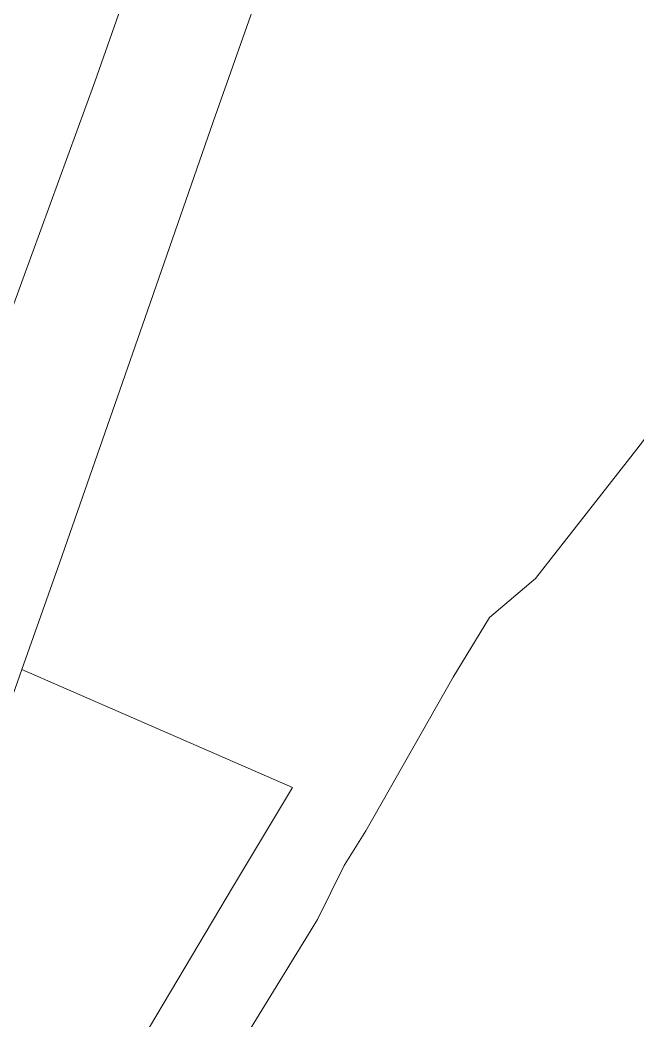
# Model space of a CAD drawing. Header units: metres. Extents: x 7512851 to 7514146, y 4700258 to 4702379.
# Drawn here: x 7513518.4 to 7513626.7, y 4700525.2 to 4700700.6 of the extents above; entities that cross this region are included whole.
import ezdxf

# ---------------------------------------------------------------- set-up
doc = ezdxf.new("R2010")
doc.units = ezdxf.units.M
doc.layers.add('0-PARCELAT', color=7, linetype='Continuous')

msp = doc.modelspace()

# ---------------------------------------------------------------- linework, layer by layer
at = {"layer": '0-PARCELAT', "lineweight": 0}
for points in [[(7513815.23, 4700883.53), (7513799.82, 4700863.18), (7513792.67, 4700853.16), (7513763.32, 4700813.4), (7513734.22, 4700774.57), (7513723.64, 4700757.81), (7513703.78, 4700730.31), (7513692.78, 4700715.24), (7513674.45, 4700690.14), (7513667.64, 4700680.36), (7513657.89, 4700667.04), (7513644.4, 4700648.61), (7513635.76, 4700637.39), (7513626.53, 4700625.41), (7513608.76, 4700602.75), (7513600.7, 4700595.89), (7513594.33, 4700585.46), (7513580.45, 4700560.98), (7513579.07, 4700558.55), (7513575.24, 4700552.48), (7513570.6, 4700543.01), (7513554.25, 4700516.39)], [(7513455.16, 4700476.42), (7513475.45, 4700534.27), (7513503.4, 4700612.74), (7513518.92, 4700655.19), (7513531.56, 4700689.75), (7513571.05, 4700802.06), (7513592.36, 4700862.65), (7513593.77, 4700865.28), (7513598.19, 4700879.51)], [(7513621.5, 4700877.27), (7513591.25, 4700793.27), (7513578.23, 4700756.19), (7513552.31, 4700682.71), (7513540.37, 4700648.43), (7513540.37, 4700648.43), (7513525.45, 4700605.59), (7513518.79, 4700586.77), (7513512.13, 4700567.97), (7513503.73, 4700544.25), (7513498.86, 4700530.52), (7513497.3, 4700526.17), (7513476.84, 4700468.17)], [(7513541.12, 4700524.13), (7513555.85, 4700548.91), (7513566.18, 4700566.12), (7513518.79, 4700586.77), (7513525.45, 4700605.59), (7513540.37, 4700648.43), (7513552.31, 4700682.71), (7513578.23, 4700756.19), (7513591.25, 4700793.27), (7513621.5, 4700877.27)], [(7513571.05, 4700802.06), (7513531.56, 4700689.75), (7513518.92, 4700655.19), (7513503.4, 4700612.74), (7513475.45, 4700534.27), (7513455.16, 4700476.42)]]:
    msp.add_lwpolyline(points, dxfattribs=at)

doc.saveas('drawing.dxf')
